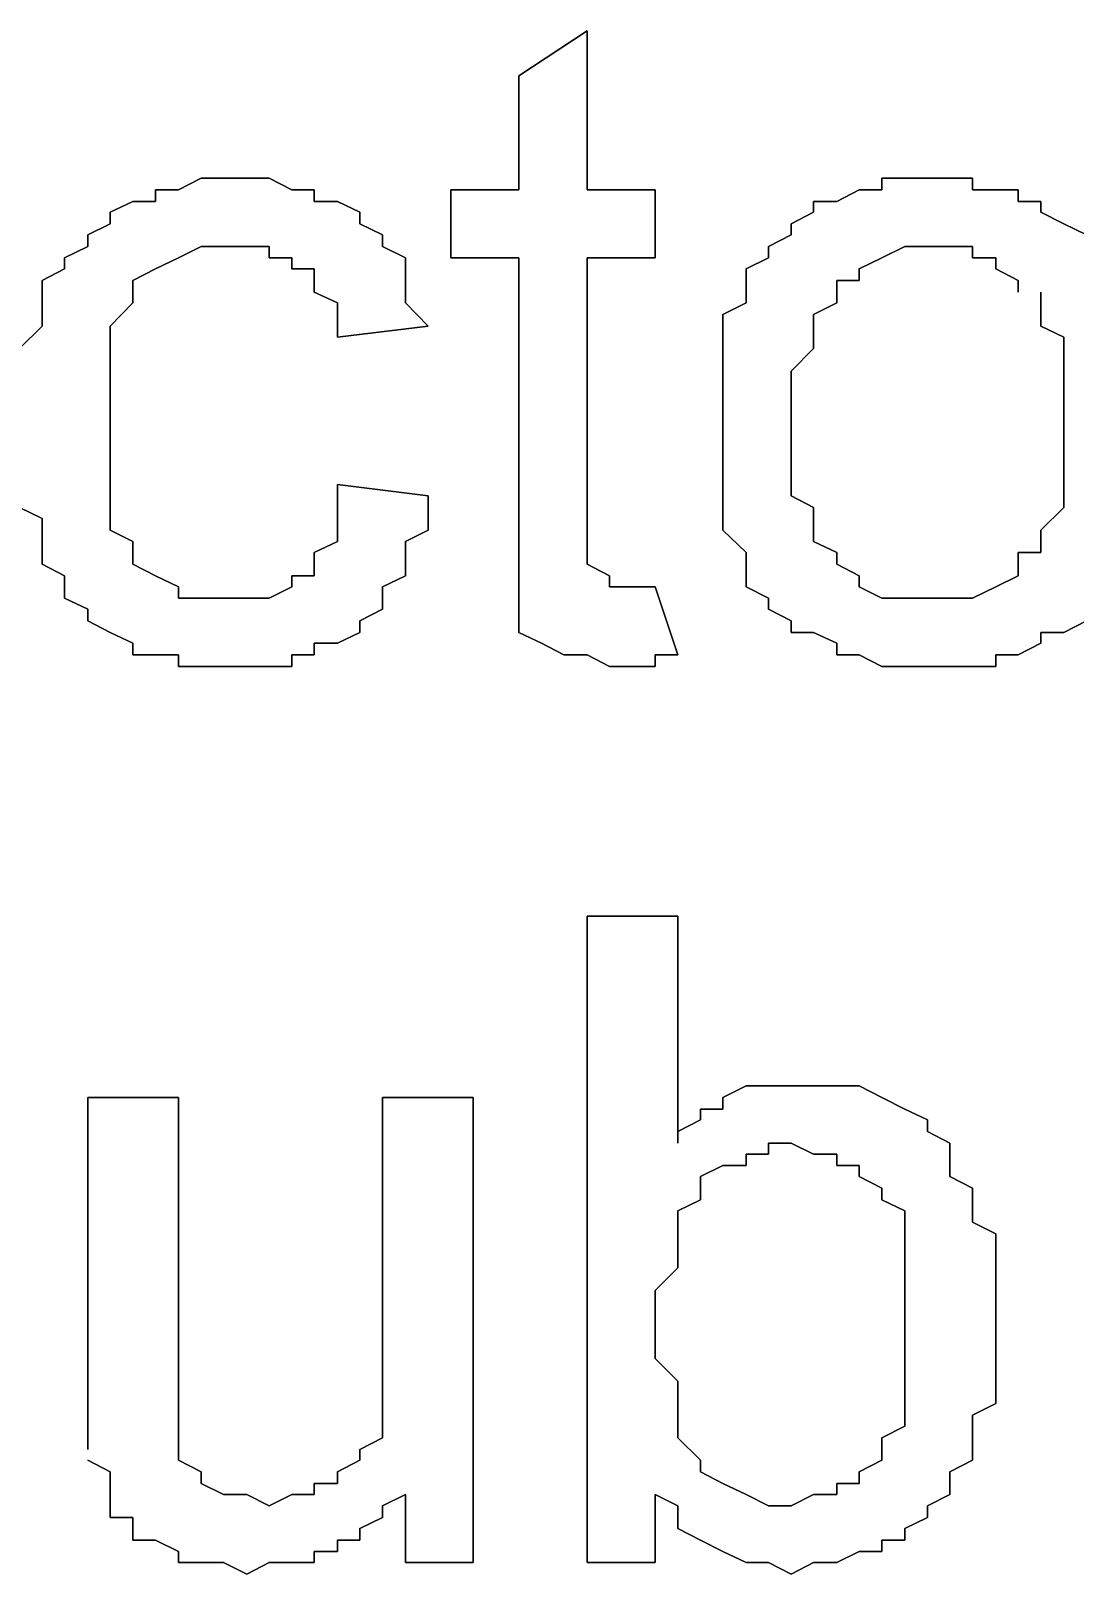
# Model space of a CAD drawing. Header units: metres. Extents: x 2.9 to 42.8, y 1.7 to 28.7.
# Drawn here: x 37.502 to 37.6643, y 16.4553 to 16.6952 of the extents above; entities that cross this region are included whole.
import ezdxf

# ---------------------------------------------------------------- set-up
doc = ezdxf.new("R2010")
doc.units = ezdxf.units.M
doc.layers.add('GRIS', color=8, linetype='Continuous')

msp = doc.modelspace()

# ---------------------------------------------------------------- linework, layer by layer
at = {"layer": 'GRIS', "lineweight": -3}
for points in [[(37.5885, 16.6952), (37.5779, 16.6882), (37.5885, 16.6952)], [(37.5885, 16.6705), (37.5885, 16.6952), (37.5885, 16.6705)], [(37.5779, 16.6882), (37.5779, 16.6705), (37.5779, 16.6882)], [(37.5285, 16.6723), (37.525, 16.6705), (37.5285, 16.6723)], [(37.532, 16.6723), (37.5285, 16.6723), (37.532, 16.6723)], [(37.5356, 16.6723), (37.532, 16.6723), (37.5356, 16.6723)], [(37.5391, 16.6723), (37.5356, 16.6723), (37.5391, 16.6723)], [(37.5426, 16.6705), (37.5391, 16.6723), (37.5426, 16.6705)], [(37.6379, 16.6723), (37.6343, 16.6723), (37.6379, 16.6723)], [(37.6343, 16.6723), (37.6343, 16.6705), (37.6343, 16.6723)], [(37.6414, 16.6723), (37.6379, 16.6723), (37.6414, 16.6723)], [(37.6449, 16.6723), (37.6414, 16.6723), (37.6449, 16.6723)], [(37.6484, 16.6723), (37.6449, 16.6723), (37.6484, 16.6723)], [(37.6484, 16.6705), (37.6484, 16.6723), (37.6484, 16.6705)], [(37.5179, 16.6687), (37.5144, 16.667), (37.5179, 16.6687)], [(37.5214, 16.6687), (37.5179, 16.6687), (37.5214, 16.6687)], [(37.525, 16.6705), (37.5214, 16.6705), (37.525, 16.6705)], [(37.5214, 16.6705), (37.5214, 16.6687), (37.5214, 16.6705)], [(37.5461, 16.6705), (37.5426, 16.6705), (37.5461, 16.6705)], [(37.5461, 16.6687), (37.5461, 16.6705), (37.5461, 16.6687)], [(37.5497, 16.6687), (37.5461, 16.6687), (37.5497, 16.6687)], [(37.5532, 16.667), (37.5497, 16.6687), (37.5532, 16.667)], [(37.5779, 16.6705), (37.5673, 16.6705), (37.5779, 16.6705)], [(37.5673, 16.6705), (37.5673, 16.6599), (37.5673, 16.6705)], [(37.5991, 16.6705), (37.5885, 16.6705), (37.5991, 16.6705)], [(37.5991, 16.6599), (37.5991, 16.6705), (37.5991, 16.6599)], [(37.6273, 16.6687), (37.6237, 16.6687), (37.6273, 16.6687)], [(37.6237, 16.6687), (37.6237, 16.667), (37.6237, 16.6687)], [(37.6308, 16.6705), (37.6273, 16.6687), (37.6308, 16.6705)], [(37.6343, 16.6705), (37.6308, 16.6705), (37.6343, 16.6705)], [(37.652, 16.6705), (37.6484, 16.6705), (37.652, 16.6705)], [(37.6555, 16.6705), (37.652, 16.6705), (37.6555, 16.6705)], [(37.6555, 16.6687), (37.6555, 16.6705), (37.6555, 16.6687)], [(37.659, 16.6687), (37.6555, 16.6687), (37.659, 16.6687)], [(37.659, 16.667), (37.659, 16.6687), (37.659, 16.667)], [(37.5144, 16.667), (37.5144, 16.6652), (37.5144, 16.667)], [(37.5532, 16.6652), (37.5532, 16.667), (37.5532, 16.6652)], [(37.6237, 16.667), (37.6202, 16.6652), (37.6237, 16.667)], [(37.6626, 16.6652), (37.659, 16.667), (37.6626, 16.6652)], [(37.5144, 16.6652), (37.5109, 16.6635), (37.5144, 16.6652)], [(37.5109, 16.6635), (37.5109, 16.6617), (37.5109, 16.6635)], [(37.5567, 16.6635), (37.5532, 16.6652), (37.5567, 16.6635)], [(37.5567, 16.6617), (37.5567, 16.6635), (37.5567, 16.6617)], [(37.6202, 16.6635), (37.6167, 16.6617), (37.6202, 16.6635)], [(37.6202, 16.6652), (37.6202, 16.6635), (37.6202, 16.6652)], [(37.6661, 16.6635), (37.6626, 16.6652), (37.6661, 16.6635)], [(37.5109, 16.6617), (37.5073, 16.6599), (37.5109, 16.6617)], [(37.525, 16.6599), (37.5285, 16.6617), (37.525, 16.6599)], [(37.5285, 16.6617), (37.532, 16.6617), (37.5285, 16.6617)], [(37.532, 16.6617), (37.5356, 16.6617), (37.532, 16.6617)], [(37.5356, 16.6617), (37.5391, 16.6617), (37.5356, 16.6617)], [(37.5391, 16.6617), (37.5391, 16.6599), (37.5391, 16.6617)], [(37.5603, 16.6599), (37.5567, 16.6617), (37.5603, 16.6599)], [(37.6167, 16.6617), (37.6167, 16.6599), (37.6167, 16.6617)], [(37.6343, 16.6599), (37.6379, 16.6617), (37.6343, 16.6599)], [(37.6379, 16.6617), (37.6414, 16.6617), (37.6379, 16.6617)], [(37.6414, 16.6617), (37.6449, 16.6617), (37.6414, 16.6617)], [(37.6449, 16.6617), (37.6484, 16.6617), (37.6449, 16.6617)], [(37.6484, 16.6617), (37.6484, 16.6599), (37.6484, 16.6617)], [(37.5073, 16.6599), (37.5073, 16.6582), (37.5073, 16.6599)], [(37.5214, 16.6582), (37.525, 16.6599), (37.5214, 16.6582)], [(37.5391, 16.6599), (37.5426, 16.6599), (37.5391, 16.6599)], [(37.5426, 16.6599), (37.5426, 16.6582), (37.5426, 16.6599)], [(37.5603, 16.6564), (37.5603, 16.6599), (37.5603, 16.6564)], [(37.5673, 16.6599), (37.5779, 16.6599), (37.5673, 16.6599)], [(37.5779, 16.6599), (37.5779, 16.6194), (37.5779, 16.6599)], [(37.5885, 16.6176), (37.5885, 16.6599), (37.5885, 16.6176)], [(37.5885, 16.6599), (37.5991, 16.6599), (37.5885, 16.6599)], [(37.6167, 16.6599), (37.6132, 16.6582), (37.6167, 16.6599)], [(37.6308, 16.6582), (37.6343, 16.6599), (37.6308, 16.6582)], [(37.6484, 16.6599), (37.652, 16.6599), (37.6484, 16.6599)], [(37.652, 16.6599), (37.652, 16.6582), (37.652, 16.6599)], [(37.5073, 16.6582), (37.5038, 16.6564), (37.5073, 16.6582)], [(37.5038, 16.6564), (37.5038, 16.6546), (37.5038, 16.6564)], [(37.5179, 16.6564), (37.5214, 16.6582), (37.5179, 16.6564)], [(37.5179, 16.6546), (37.5179, 16.6564), (37.5179, 16.6546)], [(37.5426, 16.6582), (37.5461, 16.6582), (37.5426, 16.6582)], [(37.5461, 16.6582), (37.5461, 16.6564), (37.5461, 16.6582)], [(37.5461, 16.6564), (37.5461, 16.6546), (37.5461, 16.6564)], [(37.5603, 16.6546), (37.5603, 16.6564), (37.5603, 16.6546)], [(37.6132, 16.6582), (37.6132, 16.6564), (37.6132, 16.6582)], [(37.6132, 16.6564), (37.6132, 16.6529), (37.6132, 16.6564)], [(37.6273, 16.6546), (37.6273, 16.6564), (37.6273, 16.6546)], [(37.6273, 16.6564), (37.6308, 16.6564), (37.6273, 16.6564)], [(37.6308, 16.6564), (37.6308, 16.6582), (37.6308, 16.6564)], [(37.652, 16.6582), (37.6555, 16.6564), (37.652, 16.6582)], [(37.6555, 16.6564), (37.6555, 16.6546), (37.6555, 16.6564)], [(37.5038, 16.6546), (37.5038, 16.6529), (37.5038, 16.6546)], [(37.5179, 16.6529), (37.5179, 16.6546), (37.5179, 16.6529)], [(37.5461, 16.6546), (37.5497, 16.6529), (37.5461, 16.6546)], [(37.5603, 16.6529), (37.5603, 16.6546), (37.5603, 16.6529)], [(37.6273, 16.6529), (37.6273, 16.6546), (37.6273, 16.6529)], [(37.659, 16.6546), (37.659, 16.6529), (37.659, 16.6546)], [(37.5038, 16.6529), (37.5038, 16.6511), (37.5038, 16.6529)], [(37.5144, 16.6493), (37.5179, 16.6529), (37.5144, 16.6493)], [(37.5497, 16.6529), (37.5497, 16.6493), (37.5497, 16.6529)], [(37.5638, 16.6493), (37.5603, 16.6529), (37.5638, 16.6493)], [(37.6132, 16.6529), (37.6096, 16.6511), (37.6132, 16.6529)], [(37.6237, 16.6511), (37.6273, 16.6529), (37.6237, 16.6511)], [(37.659, 16.6529), (37.659, 16.6511), (37.659, 16.6529)], [(37.5038, 16.6493), (37.5003, 16.6458), (37.5038, 16.6493)], [(37.5038, 16.6511), (37.5038, 16.6493), (37.5038, 16.6511)], [(37.5144, 16.6476), (37.5144, 16.6493), (37.5144, 16.6476)], [(37.5497, 16.6493), (37.5497, 16.6476), (37.5497, 16.6493)], [(37.5497, 16.6476), (37.5638, 16.6493), (37.5497, 16.6476)], [(37.6096, 16.6511), (37.6096, 16.6493), (37.6096, 16.6511)], [(37.6096, 16.6493), (37.6096, 16.6476), (37.6096, 16.6493)], [(37.6237, 16.6493), (37.6237, 16.6511), (37.6237, 16.6493)], [(37.6237, 16.6476), (37.6237, 16.6493), (37.6237, 16.6476)], [(37.659, 16.6511), (37.659, 16.6493), (37.659, 16.6511)], [(37.659, 16.6493), (37.6626, 16.6476), (37.659, 16.6493)], [(37.5144, 16.6458), (37.5144, 16.6476), (37.5144, 16.6458)], [(37.6096, 16.6476), (37.6096, 16.6441), (37.6096, 16.6476)], [(37.6237, 16.6458), (37.6237, 16.6476), (37.6237, 16.6458)], [(37.6626, 16.6476), (37.6626, 16.6458), (37.6626, 16.6476)], [(37.5144, 16.6441), (37.5144, 16.6458), (37.5144, 16.6441)], [(37.6202, 16.6423), (37.6237, 16.6458), (37.6202, 16.6423)], [(37.6626, 16.6458), (37.6626, 16.6423), (37.6626, 16.6458)], [(37.5144, 16.6405), (37.5144, 16.6441), (37.5144, 16.6405)], [(37.6096, 16.6441), (37.6096, 16.6423), (37.6096, 16.6441)], [(37.6096, 16.6423), (37.6096, 16.6405), (37.6096, 16.6423)], [(37.6202, 16.6405), (37.6202, 16.6423), (37.6202, 16.6405)], [(37.6626, 16.6423), (37.6626, 16.6405), (37.6626, 16.6423)], [(37.5144, 16.6388), (37.5144, 16.6405), (37.5144, 16.6388)], [(37.6096, 16.6405), (37.6096, 16.637), (37.6096, 16.6405)], [(37.6202, 16.6388), (37.6202, 16.6405), (37.6202, 16.6388)], [(37.6626, 16.6405), (37.6626, 16.637), (37.6626, 16.6405)], [(37.5144, 16.6352), (37.5144, 16.6388), (37.5144, 16.6352)], [(37.6202, 16.6352), (37.6202, 16.6388), (37.6202, 16.6352)], [(37.5144, 16.6335), (37.5144, 16.6352), (37.5144, 16.6335)], [(37.6096, 16.637), (37.6096, 16.6335), (37.6096, 16.637)], [(37.6202, 16.6335), (37.6202, 16.6352), (37.6202, 16.6335)], [(37.6626, 16.637), (37.6626, 16.6352), (37.6626, 16.637)], [(37.6626, 16.6352), (37.6626, 16.6335), (37.6626, 16.6352)], [(37.5144, 16.6317), (37.5144, 16.6335), (37.5144, 16.6317)], [(37.6096, 16.6335), (37.6096, 16.6317), (37.6096, 16.6335)], [(37.6202, 16.6317), (37.6202, 16.6335), (37.6202, 16.6317)], [(37.6626, 16.6335), (37.6626, 16.6299), (37.6626, 16.6335)], [(37.5144, 16.6282), (37.5144, 16.6317), (37.5144, 16.6282)], [(37.6096, 16.6317), (37.6096, 16.6299), (37.6096, 16.6317)], [(37.6096, 16.6299), (37.6096, 16.6264), (37.6096, 16.6299)], [(37.6202, 16.6282), (37.6202, 16.6317), (37.6202, 16.6282)], [(37.6626, 16.6299), (37.6626, 16.6282), (37.6626, 16.6299)], [(37.5144, 16.6264), (37.5144, 16.6282), (37.5144, 16.6264)], [(37.6202, 16.6264), (37.6202, 16.6282), (37.6202, 16.6264)], [(37.6626, 16.6282), (37.6626, 16.6247), (37.6626, 16.6282)], [(37.5144, 16.6229), (37.5144, 16.6264), (37.5144, 16.6229)], [(37.6096, 16.6264), (37.6096, 16.6247), (37.6096, 16.6264)], [(37.6202, 16.6229), (37.6202, 16.6264), (37.6202, 16.6229)], [(37.5144, 16.6211), (37.5144, 16.6229), (37.5144, 16.6211)], [(37.5497, 16.6247), (37.5497, 16.6229), (37.5497, 16.6247)], [(37.5638, 16.6229), (37.5497, 16.6247), (37.5638, 16.6229)], [(37.5497, 16.6229), (37.5497, 16.6211), (37.5497, 16.6229)], [(37.5638, 16.6211), (37.5638, 16.6229), (37.5638, 16.6211)], [(37.6096, 16.6247), (37.6096, 16.6211), (37.6096, 16.6247)], [(37.6237, 16.6211), (37.6202, 16.6229), (37.6237, 16.6211)], [(37.6626, 16.6247), (37.6626, 16.6229), (37.6626, 16.6247)], [(37.6626, 16.6229), (37.6626, 16.6211), (37.6626, 16.6229)], [(37.5003, 16.6211), (37.5038, 16.6194), (37.5003, 16.6211)], [(37.5144, 16.6194), (37.5144, 16.6211), (37.5144, 16.6194)], [(37.5497, 16.6211), (37.5497, 16.6176), (37.5497, 16.6211)], [(37.5638, 16.6176), (37.5638, 16.6211), (37.5638, 16.6176)], [(37.6096, 16.6211), (37.6096, 16.6194), (37.6096, 16.6211)], [(37.6237, 16.6194), (37.6237, 16.6211), (37.6237, 16.6194)], [(37.6626, 16.6211), (37.659, 16.6176), (37.6626, 16.6211)], [(37.5038, 16.6194), (37.5038, 16.6176), (37.5038, 16.6194)], [(37.5144, 16.6176), (37.5144, 16.6194), (37.5144, 16.6176)], [(37.5779, 16.6194), (37.5779, 16.6158), (37.5779, 16.6194)], [(37.6096, 16.6194), (37.6096, 16.6176), (37.6096, 16.6194)], [(37.6237, 16.6176), (37.6237, 16.6194), (37.6237, 16.6176)], [(37.5038, 16.6176), (37.5038, 16.6158), (37.5038, 16.6176)], [(37.5038, 16.6158), (37.5038, 16.6123), (37.5038, 16.6158)], [(37.5179, 16.6158), (37.5144, 16.6176), (37.5179, 16.6158)], [(37.5179, 16.6141), (37.5179, 16.6158), (37.5179, 16.6141)], [(37.5497, 16.6158), (37.5461, 16.6141), (37.5497, 16.6158)], [(37.5497, 16.6176), (37.5497, 16.6158), (37.5497, 16.6176)], [(37.5603, 16.6158), (37.5638, 16.6176), (37.5603, 16.6158)], [(37.5603, 16.6141), (37.5603, 16.6158), (37.5603, 16.6141)], [(37.5779, 16.6158), (37.5779, 16.6123), (37.5779, 16.6158)], [(37.5885, 16.6158), (37.5885, 16.6176), (37.5885, 16.6158)], [(37.5885, 16.6123), (37.5885, 16.6158), (37.5885, 16.6123)], [(37.6096, 16.6176), (37.6132, 16.6141), (37.6096, 16.6176)], [(37.6237, 16.6158), (37.6237, 16.6176), (37.6237, 16.6158)], [(37.6273, 16.6141), (37.6237, 16.6158), (37.6273, 16.6141)], [(37.659, 16.6176), (37.659, 16.6158), (37.659, 16.6176)], [(37.659, 16.6158), (37.659, 16.6141), (37.659, 16.6158)], [(37.5179, 16.6123), (37.5179, 16.6141), (37.5179, 16.6123)], [(37.5461, 16.6141), (37.5461, 16.6123), (37.5461, 16.6141)], [(37.5603, 16.6105), (37.5603, 16.6141), (37.5603, 16.6105)], [(37.6132, 16.6141), (37.6132, 16.6123), (37.6132, 16.6141)], [(37.6273, 16.6123), (37.6273, 16.6141), (37.6273, 16.6123)], [(37.659, 16.6141), (37.6555, 16.6141), (37.659, 16.6141)], [(37.6555, 16.6141), (37.6555, 16.6123), (37.6555, 16.6141)], [(37.5038, 16.6123), (37.5073, 16.6105), (37.5038, 16.6123)], [(37.5214, 16.6105), (37.5179, 16.6123), (37.5214, 16.6105)], [(37.5461, 16.6123), (37.5461, 16.6105), (37.5461, 16.6123)], [(37.5779, 16.6123), (37.5779, 16.6105), (37.5779, 16.6123)], [(37.592, 16.6105), (37.5885, 16.6123), (37.592, 16.6105)], [(37.6132, 16.6123), (37.6132, 16.6105), (37.6132, 16.6123)], [(37.6308, 16.6105), (37.6273, 16.6123), (37.6308, 16.6105)], [(37.6555, 16.6123), (37.6555, 16.6105), (37.6555, 16.6123)], [(37.5073, 16.6105), (37.5073, 16.6088), (37.5073, 16.6105)], [(37.5073, 16.6088), (37.5073, 16.607), (37.5073, 16.6088)], [(37.525, 16.6088), (37.5214, 16.6105), (37.525, 16.6088)], [(37.525, 16.607), (37.525, 16.6088), (37.525, 16.607)], [(37.5426, 16.6088), (37.5391, 16.607), (37.5426, 16.6088)], [(37.5461, 16.6105), (37.5426, 16.6105), (37.5461, 16.6105)], [(37.5426, 16.6105), (37.5426, 16.6088), (37.5426, 16.6105)], [(37.5567, 16.6088), (37.5603, 16.6105), (37.5567, 16.6088)], [(37.5567, 16.607), (37.5567, 16.6088), (37.5567, 16.607)], [(37.5779, 16.6105), (37.5779, 16.607), (37.5779, 16.6105)], [(37.592, 16.6088), (37.592, 16.6105), (37.592, 16.6088)], [(37.5955, 16.6088), (37.592, 16.6088), (37.5955, 16.6088)], [(37.5991, 16.6088), (37.5955, 16.6088), (37.5991, 16.6088)], [(37.6026, 16.5982), (37.5991, 16.6088), (37.6026, 16.5982)], [(37.6132, 16.6105), (37.6132, 16.6088), (37.6132, 16.6105)], [(37.6132, 16.6088), (37.6167, 16.607), (37.6132, 16.6088)], [(37.6308, 16.6088), (37.6308, 16.6105), (37.6308, 16.6088)], [(37.6343, 16.607), (37.6308, 16.6088), (37.6343, 16.607)], [(37.652, 16.6088), (37.6484, 16.607), (37.652, 16.6088)], [(37.6555, 16.6105), (37.652, 16.6088), (37.6555, 16.6105)], [(37.5073, 16.607), (37.5109, 16.6053), (37.5073, 16.607)], [(37.5285, 16.607), (37.525, 16.607), (37.5285, 16.607)], [(37.532, 16.607), (37.5285, 16.607), (37.532, 16.607)], [(37.5356, 16.607), (37.532, 16.607), (37.5356, 16.607)], [(37.5391, 16.607), (37.5356, 16.607), (37.5391, 16.607)], [(37.5567, 16.6053), (37.5567, 16.607), (37.5567, 16.6053)], [(37.5779, 16.607), (37.5779, 16.6053), (37.5779, 16.607)], [(37.6167, 16.607), (37.6167, 16.6053), (37.6167, 16.607)], [(37.6379, 16.607), (37.6343, 16.607), (37.6379, 16.607)], [(37.6414, 16.607), (37.6379, 16.607), (37.6414, 16.607)], [(37.6449, 16.607), (37.6414, 16.607), (37.6449, 16.607)], [(37.6484, 16.607), (37.6449, 16.607), (37.6484, 16.607)], [(37.5109, 16.6053), (37.5109, 16.6035), (37.5109, 16.6053)], [(37.5109, 16.6035), (37.5144, 16.6017), (37.5109, 16.6035)], [(37.5532, 16.6035), (37.5567, 16.6053), (37.5532, 16.6035)], [(37.5532, 16.6017), (37.5532, 16.6035), (37.5532, 16.6017)], [(37.5779, 16.6053), (37.5779, 16.6035), (37.5779, 16.6053)], [(37.5779, 16.6035), (37.5779, 16.6017), (37.5779, 16.6035)], [(37.6167, 16.6053), (37.6202, 16.6035), (37.6167, 16.6053)], [(37.6202, 16.6035), (37.6202, 16.6017), (37.6202, 16.6035)], [(37.6626, 16.6017), (37.6661, 16.6035), (37.6626, 16.6017)], [(37.5144, 16.6017), (37.5179, 16.6), (37.5144, 16.6017)], [(37.5497, 16.6), (37.5532, 16.6017), (37.5497, 16.6)], [(37.5779, 16.6017), (37.5814, 16.6), (37.5779, 16.6017)], [(37.6202, 16.6017), (37.6237, 16.6017), (37.6202, 16.6017)], [(37.6237, 16.6017), (37.6273, 16.6), (37.6237, 16.6017)], [(37.659, 16.6), (37.659, 16.6017), (37.659, 16.6)], [(37.659, 16.6017), (37.6626, 16.6017), (37.659, 16.6017)], [(37.5179, 16.6), (37.5179, 16.5982), (37.5179, 16.6)], [(37.5461, 16.5982), (37.5461, 16.6), (37.5461, 16.5982)], [(37.5461, 16.6), (37.5497, 16.6), (37.5461, 16.6)], [(37.5814, 16.6), (37.5849, 16.5982), (37.5814, 16.6)], [(37.6273, 16.6), (37.6273, 16.5982), (37.6273, 16.6)], [(37.6555, 16.5982), (37.659, 16.6), (37.6555, 16.5982)], [(37.5179, 16.5982), (37.5214, 16.5982), (37.5179, 16.5982)], [(37.5214, 16.5982), (37.525, 16.5982), (37.5214, 16.5982)], [(37.525, 16.5982), (37.525, 16.5964), (37.525, 16.5982)], [(37.525, 16.5964), (37.5285, 16.5964), (37.525, 16.5964)], [(37.5285, 16.5964), (37.532, 16.5964), (37.5285, 16.5964)], [(37.532, 16.5964), (37.5356, 16.5964), (37.532, 16.5964)], [(37.5356, 16.5964), (37.5391, 16.5964), (37.5356, 16.5964)], [(37.5391, 16.5964), (37.5426, 16.5964), (37.5391, 16.5964)], [(37.5426, 16.5964), (37.5426, 16.5982), (37.5426, 16.5964)], [(37.5426, 16.5982), (37.5461, 16.5982), (37.5426, 16.5982)], [(37.5849, 16.5982), (37.5885, 16.5982), (37.5849, 16.5982)], [(37.5885, 16.5982), (37.592, 16.5964), (37.5885, 16.5982)], [(37.592, 16.5964), (37.5955, 16.5964), (37.592, 16.5964)], [(37.5955, 16.5964), (37.5991, 16.5964), (37.5955, 16.5964)], [(37.5991, 16.5964), (37.5991, 16.5982), (37.5991, 16.5964)], [(37.5991, 16.5982), (37.6026, 16.5982), (37.5991, 16.5982)], [(37.6273, 16.5982), (37.6308, 16.5982), (37.6273, 16.5982)], [(37.6308, 16.5982), (37.6343, 16.5964), (37.6308, 16.5982)], [(37.6343, 16.5964), (37.6379, 16.5964), (37.6343, 16.5964)], [(37.6379, 16.5964), (37.6414, 16.5964), (37.6379, 16.5964)], [(37.6414, 16.5964), (37.6449, 16.5964), (37.6414, 16.5964)], [(37.6449, 16.5964), (37.6484, 16.5964), (37.6449, 16.5964)], [(37.6484, 16.5964), (37.652, 16.5964), (37.6484, 16.5964)], [(37.652, 16.5964), (37.652, 16.5982), (37.652, 16.5964)], [(37.652, 16.5982), (37.6555, 16.5982), (37.652, 16.5982)], [(37.6026, 16.5576), (37.5885, 16.5576), (37.6026, 16.5576)], [(37.5885, 16.5576), (37.5885, 16.4571), (37.5885, 16.5576)], [(37.6026, 16.5223), (37.6026, 16.5576), (37.6026, 16.5223)], [(37.525, 16.5294), (37.5109, 16.5294), (37.525, 16.5294)], [(37.5109, 16.5294), (37.5109, 16.4853), (37.5109, 16.5294)], [(37.525, 16.4906), (37.525, 16.5294), (37.525, 16.4906)], [(37.5708, 16.5294), (37.5567, 16.5294), (37.5708, 16.5294)], [(37.5567, 16.5294), (37.5567, 16.4906), (37.5567, 16.5294)], [(37.5708, 16.4571), (37.5708, 16.5294), (37.5708, 16.4571)], [(37.6132, 16.5312), (37.6096, 16.5294), (37.6132, 16.5312)], [(37.6096, 16.5294), (37.6096, 16.5276), (37.6096, 16.5294)], [(37.6167, 16.5312), (37.6132, 16.5312), (37.6167, 16.5312)], [(37.6202, 16.5312), (37.6167, 16.5312), (37.6202, 16.5312)], [(37.6237, 16.5312), (37.6202, 16.5312), (37.6237, 16.5312)], [(37.6273, 16.5312), (37.6237, 16.5312), (37.6273, 16.5312)], [(37.6308, 16.5312), (37.6273, 16.5312), (37.6308, 16.5312)], [(37.6343, 16.5294), (37.6308, 16.5312), (37.6343, 16.5294)], [(37.6379, 16.5276), (37.6343, 16.5294), (37.6379, 16.5276)], [(37.6096, 16.5276), (37.6061, 16.5276), (37.6096, 16.5276)], [(37.6061, 16.5276), (37.6061, 16.5259), (37.6061, 16.5276)], [(37.6414, 16.5259), (37.6379, 16.5276), (37.6414, 16.5259)], [(37.6061, 16.5259), (37.6026, 16.5241), (37.6061, 16.5259)], [(37.6414, 16.5241), (37.6414, 16.5259), (37.6414, 16.5241)], [(37.6026, 16.5241), (37.6026, 16.5223), (37.6026, 16.5241)], [(37.6167, 16.5206), (37.6167, 16.5223), (37.6167, 16.5206)], [(37.6167, 16.5223), (37.6202, 16.5223), (37.6167, 16.5223)], [(37.6202, 16.5223), (37.6237, 16.5206), (37.6202, 16.5223)], [(37.6449, 16.5223), (37.6414, 16.5241), (37.6449, 16.5223)], [(37.6449, 16.5206), (37.6449, 16.5223), (37.6449, 16.5206)], [(37.6132, 16.5188), (37.6132, 16.5206), (37.6132, 16.5188)], [(37.6132, 16.5206), (37.6167, 16.5206), (37.6132, 16.5206)], [(37.6237, 16.5206), (37.6273, 16.5206), (37.6237, 16.5206)], [(37.6273, 16.5206), (37.6273, 16.5188), (37.6273, 16.5206)], [(37.6449, 16.5171), (37.6449, 16.5206), (37.6449, 16.5171)], [(37.6061, 16.5171), (37.6096, 16.5188), (37.6061, 16.5171)], [(37.6096, 16.5188), (37.6132, 16.5188), (37.6096, 16.5188)], [(37.6273, 16.5188), (37.6308, 16.5188), (37.6273, 16.5188)], [(37.6308, 16.5188), (37.6308, 16.5171), (37.6308, 16.5188)], [(37.6061, 16.5153), (37.6061, 16.5171), (37.6061, 16.5153)], [(37.6061, 16.5135), (37.6061, 16.5153), (37.6061, 16.5135)], [(37.6308, 16.5171), (37.6343, 16.5153), (37.6308, 16.5171)], [(37.6343, 16.5153), (37.6343, 16.5135), (37.6343, 16.5153)], [(37.6484, 16.5153), (37.6449, 16.5171), (37.6484, 16.5153)], [(37.6484, 16.5135), (37.6484, 16.5153), (37.6484, 16.5135)], [(37.6026, 16.5118), (37.6061, 16.5135), (37.6026, 16.5118)], [(37.6343, 16.5135), (37.6379, 16.5118), (37.6343, 16.5135)], [(37.6484, 16.5118), (37.6484, 16.5135), (37.6484, 16.5118)], [(37.6026, 16.51), (37.6026, 16.5118), (37.6026, 16.51)], [(37.6026, 16.5082), (37.6026, 16.51), (37.6026, 16.5082)], [(37.6379, 16.5118), (37.6379, 16.51), (37.6379, 16.5118)], [(37.6379, 16.51), (37.6379, 16.5065), (37.6379, 16.51)], [(37.6484, 16.51), (37.6484, 16.5118), (37.6484, 16.51)], [(37.652, 16.5082), (37.6484, 16.51), (37.652, 16.5082)], [(37.6026, 16.5047), (37.6026, 16.5082), (37.6026, 16.5047)], [(37.652, 16.5047), (37.652, 16.5082), (37.652, 16.5047)], [(37.6379, 16.5065), (37.6379, 16.5047), (37.6379, 16.5065)], [(37.5991, 16.4994), (37.6026, 16.5029), (37.5991, 16.4994)], [(37.6026, 16.5029), (37.6026, 16.5047), (37.6026, 16.5029)], [(37.6379, 16.5047), (37.6379, 16.5029), (37.6379, 16.5047)], [(37.6379, 16.5029), (37.6379, 16.4994), (37.6379, 16.5029)], [(37.652, 16.5029), (37.652, 16.5047), (37.652, 16.5029)], [(37.652, 16.5012), (37.652, 16.5029), (37.652, 16.5012)], [(37.652, 16.4977), (37.652, 16.5012), (37.652, 16.4977)], [(37.5991, 16.4977), (37.5991, 16.4994), (37.5991, 16.4977)], [(37.6379, 16.4994), (37.6379, 16.4977), (37.6379, 16.4994)], [(37.5991, 16.4941), (37.5991, 16.4977), (37.5991, 16.4941)], [(37.6379, 16.4977), (37.6379, 16.4941), (37.6379, 16.4977)], [(37.652, 16.4959), (37.652, 16.4977), (37.652, 16.4959)], [(37.652, 16.4924), (37.652, 16.4959), (37.652, 16.4924)], [(37.5991, 16.4906), (37.5991, 16.4941), (37.5991, 16.4906)], [(37.6379, 16.4941), (37.6379, 16.4906), (37.6379, 16.4941)], [(37.652, 16.4888), (37.652, 16.4924), (37.652, 16.4888)], [(37.525, 16.4871), (37.525, 16.4906), (37.525, 16.4871)], [(37.5567, 16.4906), (37.5567, 16.4888), (37.5567, 16.4906)], [(37.5567, 16.4888), (37.5567, 16.4853), (37.5567, 16.4888)], [(37.5991, 16.4888), (37.5991, 16.4906), (37.5991, 16.4888)], [(37.6026, 16.4853), (37.5991, 16.4888), (37.6026, 16.4853)], [(37.6379, 16.4906), (37.6379, 16.4871), (37.6379, 16.4906)], [(37.652, 16.4871), (37.652, 16.4888), (37.652, 16.4871)], [(37.525, 16.4835), (37.525, 16.4871), (37.525, 16.4835)], [(37.6379, 16.4871), (37.6379, 16.4853), (37.6379, 16.4871)], [(37.652, 16.4853), (37.652, 16.4871), (37.652, 16.4853)], [(37.5109, 16.4853), (37.5109, 16.4835), (37.5109, 16.4853)], [(37.5567, 16.4853), (37.5567, 16.4835), (37.5567, 16.4853)], [(37.6026, 16.4835), (37.6026, 16.4853), (37.6026, 16.4835)], [(37.6379, 16.4853), (37.6379, 16.4835), (37.6379, 16.4853)], [(37.652, 16.4818), (37.652, 16.4853), (37.652, 16.4818)], [(37.5109, 16.4835), (37.5109, 16.48), (37.5109, 16.4835)], [(37.525, 16.4818), (37.525, 16.4835), (37.525, 16.4818)], [(37.525, 16.48), (37.525, 16.4818), (37.525, 16.48)], [(37.5567, 16.4835), (37.5567, 16.4818), (37.5567, 16.4835)], [(37.5567, 16.4818), (37.5567, 16.4783), (37.5567, 16.4818)], [(37.6026, 16.4818), (37.6026, 16.4835), (37.6026, 16.4818)], [(37.6026, 16.48), (37.6026, 16.4818), (37.6026, 16.48)], [(37.6379, 16.4835), (37.6379, 16.48), (37.6379, 16.4835)], [(37.6484, 16.48), (37.652, 16.4818), (37.6484, 16.48)], [(37.5109, 16.48), (37.5109, 16.4783), (37.5109, 16.48)], [(37.525, 16.4783), (37.525, 16.48), (37.525, 16.4783)], [(37.6026, 16.4783), (37.6026, 16.48), (37.6026, 16.4783)], [(37.6379, 16.48), (37.6379, 16.4783), (37.6379, 16.48)], [(37.6484, 16.4783), (37.6484, 16.48), (37.6484, 16.4783)], [(37.5109, 16.4783), (37.5109, 16.4765), (37.5109, 16.4783)], [(37.5109, 16.4765), (37.5109, 16.4747), (37.5109, 16.4765)], [(37.525, 16.4765), (37.525, 16.4783), (37.525, 16.4765)], [(37.525, 16.4747), (37.525, 16.4765), (37.525, 16.4747)], [(37.5567, 16.4765), (37.5532, 16.4747), (37.5567, 16.4765)], [(37.5567, 16.4783), (37.5567, 16.4765), (37.5567, 16.4783)], [(37.6026, 16.4765), (37.6026, 16.4783), (37.6026, 16.4765)], [(37.6061, 16.473), (37.6026, 16.4765), (37.6061, 16.473)], [(37.6379, 16.4783), (37.6343, 16.4765), (37.6379, 16.4783)], [(37.6343, 16.4765), (37.6343, 16.4747), (37.6343, 16.4765)], [(37.6484, 16.4747), (37.6484, 16.4783), (37.6484, 16.4747)], [(37.525, 16.473), (37.525, 16.4747), (37.525, 16.473)], [(37.5532, 16.4747), (37.5532, 16.473), (37.5532, 16.4747)], [(37.6343, 16.4747), (37.6343, 16.473), (37.6343, 16.4747)], [(37.6484, 16.473), (37.6484, 16.4747), (37.6484, 16.473)], [(37.5109, 16.473), (37.5144, 16.4712), (37.5109, 16.473)], [(37.5285, 16.4712), (37.525, 16.473), (37.5285, 16.4712)], [(37.5532, 16.473), (37.5497, 16.4712), (37.5532, 16.473)], [(37.6061, 16.4712), (37.6061, 16.473), (37.6061, 16.4712)], [(37.6343, 16.473), (37.6308, 16.4712), (37.6343, 16.473)], [(37.6449, 16.4712), (37.6484, 16.473), (37.6449, 16.4712)], [(37.5144, 16.4712), (37.5144, 16.4694), (37.5144, 16.4712)], [(37.5144, 16.4694), (37.5144, 16.4659), (37.5144, 16.4694)], [(37.5285, 16.4694), (37.5285, 16.4712), (37.5285, 16.4694)], [(37.532, 16.4677), (37.5285, 16.4694), (37.532, 16.4677)], [(37.5497, 16.4694), (37.5461, 16.4694), (37.5497, 16.4694)], [(37.5461, 16.4694), (37.5461, 16.4677), (37.5461, 16.4694)], [(37.5497, 16.4712), (37.5497, 16.4694), (37.5497, 16.4712)], [(37.6096, 16.4694), (37.6061, 16.4712), (37.6096, 16.4694)], [(37.6132, 16.4677), (37.6096, 16.4694), (37.6132, 16.4677)], [(37.6308, 16.4694), (37.6273, 16.4694), (37.6308, 16.4694)], [(37.6273, 16.4694), (37.6273, 16.4677), (37.6273, 16.4694)], [(37.6308, 16.4712), (37.6308, 16.4694), (37.6308, 16.4712)], [(37.6449, 16.4694), (37.6449, 16.4712), (37.6449, 16.4694)], [(37.6449, 16.4677), (37.6449, 16.4694), (37.6449, 16.4677)], [(37.5356, 16.4677), (37.532, 16.4677), (37.5356, 16.4677)], [(37.5391, 16.4659), (37.5356, 16.4677), (37.5391, 16.4659)], [(37.5426, 16.4677), (37.5391, 16.4659), (37.5426, 16.4677)], [(37.5461, 16.4677), (37.5426, 16.4677), (37.5461, 16.4677)], [(37.5567, 16.4659), (37.5603, 16.4677), (37.5567, 16.4659)], [(37.5603, 16.4677), (37.5603, 16.4571), (37.5603, 16.4677)], [(37.5991, 16.4571), (37.5991, 16.4677), (37.5991, 16.4571)], [(37.5991, 16.4677), (37.6026, 16.4659), (37.5991, 16.4677)], [(37.6167, 16.4659), (37.6132, 16.4677), (37.6167, 16.4659)], [(37.6237, 16.4677), (37.6202, 16.4659), (37.6237, 16.4677)], [(37.6273, 16.4677), (37.6237, 16.4677), (37.6273, 16.4677)], [(37.6414, 16.4659), (37.6449, 16.4677), (37.6414, 16.4659)], [(37.5144, 16.4659), (37.5144, 16.4641), (37.5144, 16.4659)], [(37.5567, 16.4641), (37.5567, 16.4659), (37.5567, 16.4641)], [(37.6026, 16.4659), (37.6026, 16.4641), (37.6026, 16.4659)], [(37.6202, 16.4659), (37.6167, 16.4659), (37.6202, 16.4659)], [(37.6414, 16.4641), (37.6414, 16.4659), (37.6414, 16.4641)], [(37.5144, 16.4641), (37.5179, 16.4641), (37.5144, 16.4641)], [(37.5179, 16.4641), (37.5179, 16.4624), (37.5179, 16.4641)], [(37.5179, 16.4624), (37.5179, 16.4606), (37.5179, 16.4624)], [(37.5532, 16.4624), (37.5567, 16.4641), (37.5532, 16.4624)], [(37.5532, 16.4606), (37.5532, 16.4624), (37.5532, 16.4606)], [(37.6026, 16.4641), (37.6026, 16.4624), (37.6026, 16.4641)], [(37.6026, 16.4624), (37.6061, 16.4606), (37.6026, 16.4624)], [(37.6379, 16.4624), (37.6414, 16.4641), (37.6379, 16.4624)], [(37.6379, 16.4606), (37.6379, 16.4624), (37.6379, 16.4606)], [(37.5179, 16.4606), (37.5214, 16.4606), (37.5179, 16.4606)], [(37.5214, 16.4606), (37.525, 16.4588), (37.5214, 16.4606)], [(37.5497, 16.4588), (37.5497, 16.4606), (37.5497, 16.4588)], [(37.5497, 16.4606), (37.5532, 16.4606), (37.5497, 16.4606)], [(37.6061, 16.4606), (37.6096, 16.4588), (37.6061, 16.4606)], [(37.6343, 16.4588), (37.6343, 16.4606), (37.6343, 16.4588)], [(37.6343, 16.4606), (37.6379, 16.4606), (37.6343, 16.4606)], [(37.525, 16.4588), (37.525, 16.4571), (37.525, 16.4588)], [(37.5461, 16.4571), (37.5461, 16.4588), (37.5461, 16.4571)], [(37.5461, 16.4588), (37.5497, 16.4588), (37.5461, 16.4588)], [(37.6096, 16.4588), (37.6132, 16.4571), (37.6096, 16.4588)], [(37.6273, 16.4571), (37.6308, 16.4588), (37.6273, 16.4571)], [(37.6308, 16.4588), (37.6343, 16.4588), (37.6308, 16.4588)], [(37.525, 16.4571), (37.5285, 16.4571), (37.525, 16.4571)], [(37.5285, 16.4571), (37.532, 16.4571), (37.5285, 16.4571)], [(37.532, 16.4571), (37.5356, 16.4553), (37.532, 16.4571)], [(37.5356, 16.4553), (37.5391, 16.4571), (37.5356, 16.4553)], [(37.5391, 16.4571), (37.5426, 16.4571), (37.5391, 16.4571)], [(37.5426, 16.4571), (37.5461, 16.4571), (37.5426, 16.4571)], [(37.5603, 16.4571), (37.5708, 16.4571), (37.5603, 16.4571)], [(37.5885, 16.4571), (37.5991, 16.4571), (37.5885, 16.4571)], [(37.6132, 16.4571), (37.6167, 16.4571), (37.6132, 16.4571)], [(37.6167, 16.4571), (37.6202, 16.4553), (37.6167, 16.4571)], [(37.6202, 16.4553), (37.6237, 16.4571), (37.6202, 16.4553)], [(37.6237, 16.4571), (37.6273, 16.4571), (37.6237, 16.4571)]]:
    msp.add_lwpolyline(points, dxfattribs=at)

doc.saveas('drawing.dxf')
